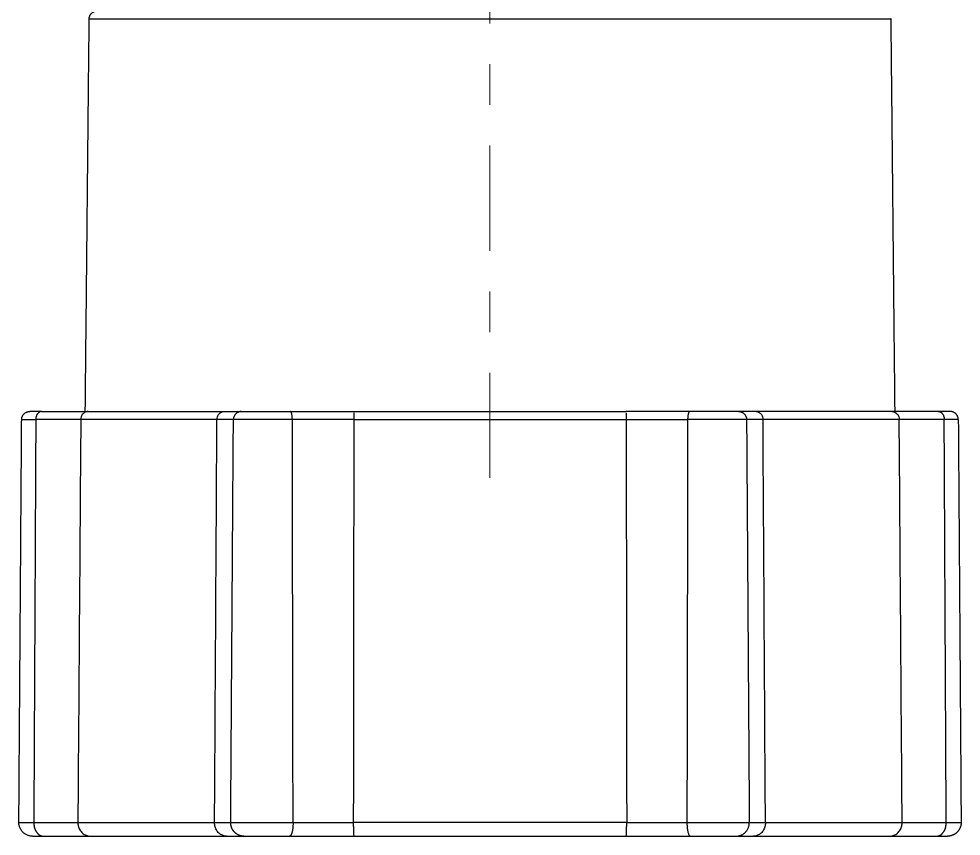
# Model space of a CAD drawing. Extents: x 14141 to 14735, y -16276 to -15436.
# Drawn here: x 14218.9 to 14278, y -16083.5 to -16032.3 of the extents above; entities that cross this region are included whole.
import ezdxf

# ---------------------------------------------------------------- set-up
doc = ezdxf.new("R2010")
doc.units = 0
doc.header["$MEASUREMENT"] = 0
doc.linetypes.add('CENTER', pattern=[47.5, 22, -8.5, 8.5, -8.5])
doc.linetypes.add('CENTER2', pattern=[28.575, 19.05, -3.175, 3.175, -3.175])
doc.layers.get('0').update_dxf_attribs({"linetype": 'CONTINUOUS'})
doc.layers.add('CENTER', color=1, linetype='CENTER2')

msp = doc.modelspace()

# ---------------------------------------------------------------- linework, layer by layer
at = {"lineweight": -3}
for points, weights, knots in [([(14223.32, -16032.287), (14223.32, -16032.079), (14223.467, -16031.932), (14223.614, -16031.785), (14223.822, -16031.785)], [1, 0.853553390593, 0.853553390593, 0.853553390593, 1], [0, 0, 0, 0.4162846, 0.4162846, 0.8325693, 0.8325693, 0.8325693]), ([(14223.32, -16032.282), (14223.32, -16032.282), (14248.45, -16032.282), (14273.58, -16032.282), (14273.58, -16032.282)], [1, 0.707106781187, 1, 0.707106781187, 1], [-78.948144, -78.948144, -78.948144, -39.474072, -39.474072, 0, 0, 0]), ([(14277.814, -16057.409), (14277.813, -16057.203), (14277.667, -16057.057), (14277.52, -16056.91), (14277.312, -16056.91)], [0.997126641142, 0.853553390593, 0.853553390593, 0.853553390593, 1], [0.0041041, 0.0041041, 0.0041041, 0.4162846, 0.4162846, 0.8325693, 0.8325693, 0.8325693]), ([(14219.844, -16082.69), (14219.842, -16083.042), (14220.018, -16083.292), (14220.194, -16083.543), (14220.443, -16083.542)], [1, 0.923210217113, 1, 0.923210217113, 1], [0, 0, 0, 0.66855, 0.66855, 1.3371, 1.3371, 1.3371]), ([(14233.01, -16083.542), (14232.67, -16083.543), (14232.43, -16083.292), (14232.189, -16083.042), (14232.192, -16082.69)], [1, 0.923210217113, 1, 0.923210217113, 1], [0, 0, 0, 0.66855, 0.66855, 1.3371, 1.3371, 1.3371]), ([(14236.102, -16082.69), (14236.103, -16083.042), (14236.039, -16083.292), (14235.974, -16083.543), (14235.883, -16083.542)], [1, 0.923210217113, 1, 0.923210217113, 1], [0, 0, 0, 0.66855, 0.66855, 1.3371, 1.3371, 1.3371]), ([(14276.457, -16083.542), (14276.706, -16083.543), (14276.882, -16083.292), (14277.057, -16083.042), (14277.056, -16082.69)], [1, 0.923210217113, 1, 0.923210217113, 1], [0, 0, 0, 0.66855, 0.66855, 1.3371, 1.3371, 1.3371]), ([(14277.991, -16082.695), (14277.991, -16083.046), (14277.743, -16083.294), (14277.495, -16083.542), (14277.144, -16083.542)], [1, 0.853553390593, 0.853553390593, 0.853553390593, 1], [0, 0, 0, 0.702057, 0.702057, 1.404114, 1.404114, 1.404114])]:
    msp.add_rational_spline(points, weights, degree=2, knots=knots, dxfattribs=at)
for points, degree in [([(14223.074, -16056.91), (14223.197, -16044.596), (14223.32, -16032.282)], 2), ([(14273.58, -16032.282), (14273.703, -16044.596), (14273.826, -16056.91)], 2), ([(14220.324, -16056.91), (14221.79, -16056.91), (14223.255, -16056.91)], 2), ([(14231.775, -16056.91), (14232.311, -16056.91), (14232.848, -16056.91)], 2), ([(14235.927, -16056.91), (14237.928, -16056.91), (14239.93, -16056.91)], 2), ([(14260.973, -16056.91), (14258.972, -16056.91), (14256.97, -16056.91)], 2), ([(14265.125, -16056.91), (14264.589, -16056.91), (14264.052, -16056.91)], 2), ([(14276.576, -16056.91), (14275.11, -16056.91), (14273.645, -16056.91)], 2), ([(14218.909, -16082.689), (14218.997, -16070.049), (14219.085, -16057.409)], 2), ([(14219.969, -16057.409), (14219.907, -16070.049), (14219.844, -16082.69)], 2), ([(14222.79, -16057.409), (14221.379, -16057.409), (14219.969, -16057.409)], 2), ([(14222.79, -16057.409), (14222.73, -16065.835), (14222.669, -16074.262), (14222.609, -16082.689)], 3), ([(14231.18, -16082.689), (14231.23, -16074.262), (14231.28, -16065.835), (14231.33, -16057.409)], 3), ([(14232.362, -16057.409), (14231.846, -16057.409), (14231.33, -16057.409)], 2), ([(14232.192, -16082.69), (14232.277, -16070.049), (14232.362, -16057.409)], 2), ([(14239.91, -16057.409), (14237.984, -16057.409), (14236.057, -16057.409)], 2), ([(14236.102, -16082.69), (14236.08, -16070.049), (14236.057, -16057.409)], 2), ([(14239.91, -16057.409), (14239.9, -16065.835), (14239.89, -16074.262), (14239.879, -16082.689)], 3), ([(14256.989, -16057.409), (14258.916, -16057.409), (14260.843, -16057.409)], 2), ([(14256.989, -16057.409), (14257, -16065.835), (14257.01, -16074.262), (14257.021, -16082.689)], 3), ([(14260.843, -16057.409), (14260.82, -16070.049), (14260.798, -16082.69)], 2), ([(14264.538, -16057.409), (14264.623, -16070.049), (14264.708, -16082.69)], 2), ([(14265.57, -16057.409), (14265.054, -16057.409), (14264.538, -16057.409)], 2), ([(14265.72, -16082.689), (14265.67, -16074.262), (14265.62, -16065.835), (14265.57, -16057.409)], 3), ([(14274.291, -16082.689), (14274.231, -16074.262), (14274.17, -16065.835), (14274.11, -16057.409)], 3), ([(14276.931, -16057.409), (14275.52, -16057.409), (14274.11, -16057.409)], 2), ([(14277.056, -16082.69), (14276.993, -16070.049), (14276.931, -16057.409)], 2), ([(14277.814, -16057.409), (14277.903, -16070.049), (14277.991, -16082.69)], 2), ([(14219.844, -16082.69), (14221.227, -16082.689), (14222.609, -16082.689)], 2), ([(14231.18, -16082.689), (14231.686, -16082.689), (14232.192, -16082.69)], 2), ([(14236.102, -16082.69), (14237.991, -16082.689), (14239.879, -16082.689)], 2), ([(14257.021, -16082.689), (14258.909, -16082.689), (14260.798, -16082.69)], 2), ([(14264.708, -16082.69), (14265.214, -16082.689), (14265.72, -16082.689)], 2), ([(14274.291, -16082.689), (14275.673, -16082.689), (14277.056, -16082.69)], 2), ([(14220.443, -16083.542), (14221.918, -16083.542), (14223.393, -16083.542)], 2), ([(14231.931, -16083.542), (14232.47, -16083.542), (14233.01, -16083.542)], 2), ([(14235.883, -16083.542), (14237.898, -16083.542), (14239.912, -16083.542)], 2), ([(14256.987, -16083.542), (14259.002, -16083.542), (14261.017, -16083.542)], 2), ([(14263.89, -16083.542), (14264.429, -16083.542), (14264.969, -16083.542)], 2), ([(14273.507, -16083.542), (14274.982, -16083.542), (14276.457, -16083.542)], 2)]:
    msp.add_open_spline(points, degree=degree, dxfattribs=at)
for points, weights in [([(14219.085, -16057.409), (14219.087, -16056.908), (14219.588, -16056.91)], [1, 0.707106781187, 1]), ([(14220.324, -16056.91), (14219.588, -16056.91), (14219.588, -16056.91)], [1, 0.923879532511, 1]), ([(14220.324, -16056.91), (14219.971, -16056.91), (14219.969, -16057.409)], [1, 0.709570736537, 1]), ([(14223.255, -16056.91), (14224.914, -16056.91), (14231.775, -16056.91)], [1, 0.943135436436, 1]), ([(14232.848, -16056.91), (14232.366, -16056.91), (14232.362, -16057.409)], [1, 0.709570736536, 1]), ([(14232.848, -16056.91), (14233.498, -16056.91), (14235.927, -16056.91)], [1, 0.707106781187, 1]), ([(14236.057, -16057.409), (14236.056, -16056.91), (14235.927, -16056.91)], [1, 0.709570736536, 1]), ([(14239.93, -16056.91), (14248.45, -16056.91), (14256.97, -16056.91)], [1, 0.943135436436, 1]), ([(14260.973, -16056.91), (14260.844, -16056.91), (14260.843, -16057.409)], [1, 0.709570736536, 1]), ([(14264.052, -16056.91), (14263.402, -16056.91), (14260.973, -16056.91)], [1, 0.707106781187, 1]), ([(14264.052, -16056.91), (14264.534, -16056.91), (14264.538, -16057.409)], [1, 0.709570736537, 1]), ([(14273.645, -16056.91), (14271.986, -16056.91), (14265.125, -16056.91)], [1, 0.943135436436, 1]), ([(14276.576, -16056.91), (14276.929, -16056.91), (14276.931, -16057.409)], [1, 0.709570736536, 1]), ([(14277.312, -16056.91), (14277.312, -16056.91), (14276.576, -16056.91)], [1, 0.923879532511, 1]), ([(14219.085, -16057.409), (14219.085, -16057.409), (14219.969, -16057.409)], [1, 0.923879532511, 1]), ([(14231.33, -16057.409), (14224.503, -16057.409), (14222.79, -16057.409)], [1, 0.945106627571, 1]), ([(14236.057, -16057.409), (14233.143, -16057.409), (14232.362, -16057.409)], [1, 0.707106781187, 1]), ([(14239.91, -16057.409), (14248.45, -16057.409), (14256.989, -16057.409)], [1, 0.945106627571, 1]), ([(14264.538, -16057.409), (14263.757, -16057.409), (14260.843, -16057.409)], [1, 0.707106781187, 1]), ([(14274.11, -16057.409), (14272.397, -16057.409), (14265.57, -16057.409)], [1, 0.945106627571, 1]), ([(14277.814, -16057.409), (14277.814, -16057.409), (14276.931, -16057.409)], [0.853553390593, 0.853553390593, 1]), ([(14218.909, -16082.689), (14218.909, -16082.689), (14219.844, -16082.69)], [1, 0.923879532511, 1]), ([(14219.756, -16083.542), (14218.906, -16083.539), (14218.909, -16082.689)], [1, 0.707106781187, 1]), ([(14222.609, -16082.695), (14224.338, -16082.695), (14231.18, -16082.695)], [1, 0.945515141595, 1]), ([(14232.192, -16082.69), (14233.018, -16082.69), (14236.102, -16082.69)], [1, 0.707106781187, 1]), ([(14257.021, -16082.689), (14248.45, -16082.689), (14239.879, -16082.689)], [1, 0.945515077098, 1]), ([(14260.798, -16082.69), (14260.797, -16083.54), (14261.017, -16083.542)], [1, 0.707106781187, 1]), ([(14260.798, -16082.69), (14263.882, -16082.69), (14264.708, -16082.69)], [1, 0.707106781187, 1]), ([(14263.89, -16083.542), (14264.711, -16083.54), (14264.708, -16082.69)], [1, 0.707106781187, 1]), ([(14265.72, -16082.695), (14272.561, -16082.695), (14274.291, -16082.695)], [1, 0.945515141595, 1]), ([(14277.056, -16082.69), (14277.991, -16082.69), (14277.991, -16082.69)], [1, 0.853553390593, 0.853553390593]), ([(14219.756, -16083.542), (14219.756, -16083.542), (14220.443, -16083.542)], [1, 0.923879532511, 1]), ([(14223.393, -16083.542), (14225.032, -16083.542), (14231.931, -16083.542)], [1, 0.942180502973, 1]), ([(14233.01, -16083.542), (14233.617, -16083.542), (14235.883, -16083.542)], [1, 0.707106781187, 1]), ([(14239.912, -16083.542), (14248.45, -16083.542), (14256.987, -16083.542)], [1, 0.942180502973, 1]), ([(14261.017, -16083.542), (14263.283, -16083.542), (14263.89, -16083.542)], [1, 0.707106781187, 1]), ([(14264.969, -16083.542), (14271.868, -16083.542), (14273.507, -16083.542)], [1, 0.942180502973, 1]), ([(14276.457, -16083.542), (14277.144, -16083.542), (14277.144, -16083.542)], [1, 0.923879532511, 1])]:
    msp.add_rational_spline(points, weights, degree=2, dxfattribs=at)
for points, knots in [([(14223.25, -16056.91), (14223.212, -16056.91), (14223.174, -16056.916), (14223.137, -16056.926), (14223.087, -16056.94), (14223.039, -16056.964), (14222.996, -16056.995), (14222.955, -16057.025), (14222.917, -16057.063), (14222.887, -16057.106), (14222.856, -16057.148), (14222.832, -16057.197), (14222.816, -16057.248), (14222.799, -16057.299), (14222.79, -16057.354), (14222.79, -16057.409)], [-0.8012683, -0.8012683, -0.8012683, -0.8012683, -0.6722082, -0.6722082, -0.6722082, -0.4973625, -0.4973625, -0.4973625, -0.3295684, -0.3295684, -0.3295684, -0.1648828, -0.1648828, -0.1648828, 0, 0, 0, 0]), ([(14231.33, -16057.409), (14231.33, -16057.354), (14231.338, -16057.299), (14231.354, -16057.248), (14231.37, -16057.197), (14231.393, -16057.148), (14231.422, -16057.106), (14231.452, -16057.063), (14231.488, -16057.025), (14231.527, -16056.995), (14231.568, -16056.964), (14231.615, -16056.94), (14231.662, -16056.926), (14231.697, -16056.916), (14231.734, -16056.91), (14231.77, -16056.91)], [-0.8072468, -0.8072468, -0.8072468, -0.8072468, -0.6423641, -0.6423641, -0.6423641, -0.4776785, -0.4776785, -0.4776785, -0.3098843, -0.3098843, -0.3098843, -0.1350386, -0.1350386, -0.1350386, -0.0059786, -0.0059786, -0.0059786, -0.0059786]), ([(14265.13, -16056.91), (14265.166, -16056.91), (14265.203, -16056.916), (14265.238, -16056.926), (14265.285, -16056.94), (14265.332, -16056.964), (14265.373, -16056.995), (14265.412, -16057.025), (14265.448, -16057.063), (14265.478, -16057.106), (14265.507, -16057.148), (14265.53, -16057.197), (14265.546, -16057.248), (14265.561, -16057.299), (14265.57, -16057.354), (14265.57, -16057.409)], [-0.8012683, -0.8012683, -0.8012683, -0.8012683, -0.6722082, -0.6722082, -0.6722082, -0.4973625, -0.4973625, -0.4973625, -0.3295684, -0.3295684, -0.3295684, -0.1648828, -0.1648828, -0.1648828, 0, 0, 0, 0]), ([(14273.65, -16056.91), (14273.688, -16056.91), (14273.726, -16056.916), (14273.763, -16056.926), (14273.813, -16056.94), (14273.861, -16056.964), (14273.904, -16056.995), (14273.945, -16057.025), (14273.983, -16057.063), (14274.013, -16057.106), (14274.044, -16057.148), (14274.068, -16057.197), (14274.084, -16057.248), (14274.101, -16057.299), (14274.109, -16057.354), (14274.11, -16057.409)], [0.0059786, 0.0059786, 0.0059786, 0.0059786, 0.1350386, 0.1350386, 0.1350386, 0.3098843, 0.3098843, 0.3098843, 0.4776785, 0.4776785, 0.4776785, 0.6423641, 0.6423641, 0.6423641, 0.8072468, 0.8072468, 0.8072468, 0.8072468]), ([(14239.919, -16056.995), (14239.917, -16057.025), (14239.916, -16057.063), (14239.914, -16057.106), (14239.913, -16057.148), (14239.912, -16057.197), (14239.911, -16057.248), (14239.911, -16057.299), (14239.91, -16057.354), (14239.91, -16057.409)], [-0.4973625, -0.4973625, -0.4973625, -0.4973625, -0.3295684, -0.3295684, -0.3295684, -0.1648828, -0.1648828, -0.1648828, 0, 0, 0, 0]), ([(14256.981, -16056.995), (14256.983, -16057.025), (14256.984, -16057.063), (14256.986, -16057.106), (14256.987, -16057.148), (14256.988, -16057.197), (14256.988, -16057.248), (14256.989, -16057.299), (14256.989, -16057.354), (14256.989, -16057.409)], [0.3098843, 0.3098843, 0.3098843, 0.3098843, 0.4776785, 0.4776785, 0.4776785, 0.6423641, 0.6423641, 0.6423641, 0.8072468, 0.8072468, 0.8072468, 0.8072468]), ([(14222.609, -16082.695), (14222.609, -16082.785), (14222.623, -16082.876), (14222.648, -16082.961), (14222.675, -16083.047), (14222.715, -16083.13), (14222.765, -16083.202), (14222.815, -16083.276), (14222.878, -16083.34), (14222.947, -16083.392), (14223.018, -16083.445), (14223.099, -16083.486), (14223.182, -16083.511), (14223.248, -16083.531), (14223.317, -16083.542), (14223.386, -16083.542)], [0.005971, 0.005971, 0.005971, 0.005971, 0.27783, 0.27783, 0.27783, 0.555346, 0.555346, 0.555346, 0.837848, 0.837848, 0.837848, 1.132066, 1.132066, 1.132066, 1.366222, 1.366222, 1.366222, 1.366222]), ([(14231.924, -16083.542), (14231.858, -16083.542), (14231.792, -16083.531), (14231.729, -16083.511), (14231.649, -16083.486), (14231.572, -16083.445), (14231.504, -16083.392), (14231.438, -16083.34), (14231.378, -16083.276), (14231.329, -16083.202), (14231.281, -16083.13), (14231.243, -16083.047), (14231.218, -16082.961), (14231.193, -16082.876), (14231.18, -16082.785), (14231.18, -16082.695)], [0.007729, 0.007729, 0.007729, 0.007729, 0.241884, 0.241884, 0.241884, 0.536103, 0.536103, 0.536103, 0.818605, 0.818605, 0.818605, 1.09612, 1.09612, 1.09612, 1.367979, 1.367979, 1.367979, 1.367979]), ([(14239.879, -16082.695), (14239.879, -16082.785), (14239.88, -16082.876), (14239.881, -16082.961), (14239.882, -16083.047), (14239.883, -16083.13), (14239.885, -16083.202), (14239.888, -16083.276), (14239.89, -16083.34), (14239.893, -16083.392), (14239.896, -16083.445), (14239.899, -16083.486), (14239.903, -16083.511)], [0.005971, 0.005971, 0.005971, 0.005971, 0.27783, 0.27783, 0.27783, 0.555346, 0.555346, 0.555346, 0.837848, 0.837848, 0.837848, 1.132066, 1.132066, 1.132066, 1.132066]), ([(14256.997, -16083.511), (14257, -16083.486), (14257.004, -16083.445), (14257.007, -16083.392), (14257.01, -16083.34), (14257.012, -16083.276), (14257.014, -16083.202), (14257.016, -16083.13), (14257.018, -16083.047), (14257.019, -16082.961), (14257.02, -16082.876), (14257.021, -16082.785), (14257.021, -16082.695)], [0.241884, 0.241884, 0.241884, 0.241884, 0.536103, 0.536103, 0.536103, 0.818605, 0.818605, 0.818605, 1.09612, 1.09612, 1.09612, 1.367979, 1.367979, 1.367979, 1.367979]), ([(14265.72, -16082.695), (14265.72, -16082.785), (14265.707, -16082.876), (14265.682, -16082.961), (14265.657, -16083.047), (14265.619, -16083.13), (14265.571, -16083.202), (14265.522, -16083.276), (14265.462, -16083.34), (14265.396, -16083.392), (14265.328, -16083.445), (14265.251, -16083.486), (14265.171, -16083.511), (14265.108, -16083.531), (14265.041, -16083.542), (14264.976, -16083.542)], [0.005971, 0.005971, 0.005971, 0.005971, 0.27783, 0.27783, 0.27783, 0.555346, 0.555346, 0.555346, 0.837848, 0.837848, 0.837848, 1.132066, 1.132066, 1.132066, 1.366222, 1.366222, 1.366222, 1.366222]), ([(14273.514, -16083.542), (14273.582, -16083.542), (14273.652, -16083.531), (14273.718, -16083.511), (14273.801, -16083.486), (14273.882, -16083.445), (14273.953, -16083.392), (14274.022, -16083.34), (14274.085, -16083.276), (14274.135, -16083.202), (14274.185, -16083.13), (14274.225, -16083.047), (14274.251, -16082.961), (14274.277, -16082.876), (14274.291, -16082.785), (14274.291, -16082.695)], [0.007729, 0.007729, 0.007729, 0.007729, 0.241884, 0.241884, 0.241884, 0.536103, 0.536103, 0.536103, 0.818605, 0.818605, 0.818605, 1.09612, 1.09612, 1.09612, 1.367979, 1.367979, 1.367979, 1.367979])]:
    msp.add_open_spline(points, degree=3, knots=knots, dxfattribs=at)
at = {"layer": 'CENTER', "color": 1, "linetype": 'CENTER', "lineweight": 13, "ltscale": 0.3}
msp.add_lwpolyline([(14248.45, -15983.227), (14248.45, -16063.042)], dxfattribs=at)

doc.saveas('drawing.dxf')
